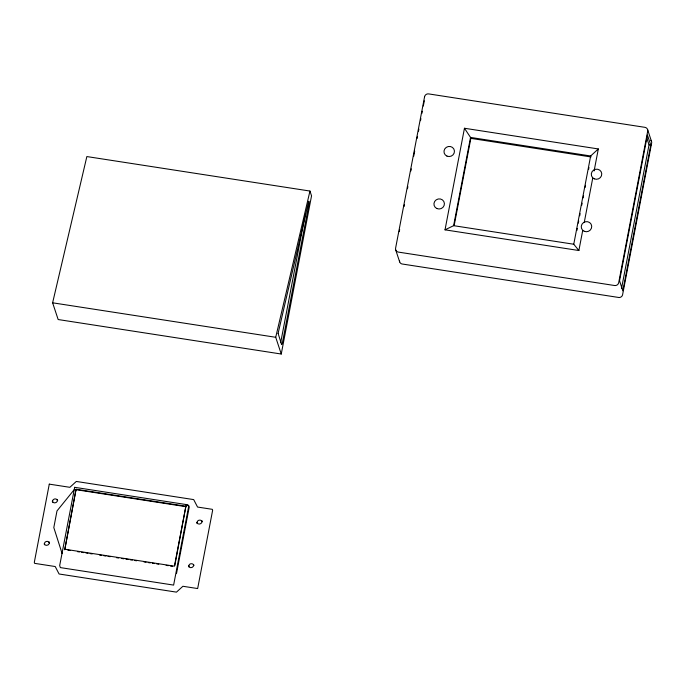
<?xml version="1.0" encoding="UTF-8"?>
<svg xmlns="http://www.w3.org/2000/svg" width="686" height="686" viewBox="0 0 686 686"><rect width="100%" height="100%" fill="white"/><g stroke="black" fill="none" stroke-linecap="round" stroke-linejoin="round"><path stroke-width="1.03" d="M76.069 489.255L64.75 549.675L76.069 489.255L185.897 506.225L174.784 565.598M185.897 506.225L174.424 566.173L64.587 549.194M176.491 573.616L189.242 507.014L188.77 505.573L185.597 505.085M305.279 214.118L280.823 341.86A3.944 0.532 -81.2 0 1 280.643 342.631M281.251 354.027L311.538 195.836L309.961 191.051L86.856 156.562L52.616 302.809L58.156 319.539L281.251 354.027L275.721 337.289L309.961 191.051M399.269 231.645L399.672 229.553M404.08 206.529L404.474 204.428M407.484 188.727L407.878 186.635M410.888 170.934L411.283 168.842M413.692 156.279L414.696 151.049M417.097 138.486L417.5 136.394M418.494 131.163L418.897 129.071M420.501 120.693L420.904 118.601M421.899 113.37L422.302 111.278M423.305 106.038L424.308 100.808M582.68 230.625L578.873 250.519L445.017 229.836L464.456 128.256L598.321 148.948L594.11 170.934M445.017 229.836L453.626 225.668L470.527 137.414L464.456 128.256M454.149 225.574L470.845 138.366L470.527 137.414L590.655 155.979L598.321 148.948M578.873 250.519L573.762 244.233L590.655 155.979L590.972 156.94L470.845 138.366M576.892 230.479L577.295 228.378M578.298 223.13L578.701 221.029M579.704 215.773L580.107 213.672M581.719 205.268L582.122 203.167M583.126 197.911L583.529 195.81M585.141 187.407L585.544 185.306M588.562 169.545L588.957 167.444M584.292 222.247L592.704 178.266M621.533 288.454L649.033 144.815L646.709 137.783M650.748 145.08L622.845 290.821L619.535 280.78L647.43 135.039L650.748 145.08L649.033 144.815M74.182 489.701L56.989 510.924L53.808 527.577L62.134 553.628M453.626 225.668L573.762 244.233M52.616 302.809L275.721 337.289M76.223 489.727L186.06 506.705M67.914 550.163L70.032 550.489M77.424 551.638L79.533 551.964M81.643 552.29L83.761 552.616M85.87 552.942L87.98 553.268M90.098 553.593L92.207 553.919M99.599 555.06L101.708 555.386M103.826 555.72L105.936 556.046M108.045 556.372L110.163 556.698M116.5 557.675L118.609 558.001M121.774 558.49L123.892 558.816M126.001 559.141L128.111 559.467M130.229 559.793L132.338 560.128M134.447 560.453L136.565 560.779M143.957 561.92L146.067 562.246M148.176 562.571L150.294 562.897M152.403 563.223L154.513 563.549M156.631 563.875L158.74 564.201M166.132 565.35L168.25 565.676M170.36 566.001L172.469 566.327M647.55 129.457L651.503 141.41M395.719 249.97L399.672 261.923M399.484 260.629A3.507 3.361 -18.3 0 0 401.885 263.956L619.021 297.518A3.507 3.361 -18.3 0 0 622.519 295.109L651.7 142.705A3.507 3.361 -18.3 0 0 650.808 140.296M278.104 333.396L281.577 344.492A3.944 0.532 -81.2 0 0 282.538 342.125L308.992 203.914A3.447 0.463 -81.2 0 0 309.06 201.384A3.447 0.463 -81.2 0 0 308.477 202.164L278.104 333.396M197.105 522.175L197.216 523.478L196.899 522.526C197.954 525.596 203.022 523.744 201.83 520.717L202.147 521.669C201.324 519.285 197.482 519.722 197.105 522.175M44.444 543.415L44.53 544.718L44.221 543.766C45.25 546.845 50.327 545.044 49.169 542L49.486 542.952C48.689 540.559 44.839 540.962 44.444 543.415M52.599 500.814L52.616 502.126L52.308 501.166C53.165 504.313 58.327 502.761 57.341 499.665L57.658 500.626C56.998 498.182 53.131 498.396 52.599 500.814M188.839 565.478L188.779 566.782L188.47 565.83C189.156 569.02 194.387 567.725 193.572 564.587L193.889 565.547C193.366 563.06 189.49 563.086 188.839 565.478M49.281 484.136L34.3 562.4L34.617 563.352L55.214 566.533L59.082 573.993L176.474 592.138L182.896 586.273L197.654 588.554L212.634 510.29L212.317 509.329L197.559 507.048L193.684 499.597L76.3 481.452L69.878 487.317L49.281 484.136M74.671 487.317L59.682 565.581L60.351 567.596L173.618 585.098L188.599 506.834L187.938 504.827L74.671 487.317M424.591 96.709L395.582 248.238A3.507 3.361 -18.3 0 0 398.377 252.096L614.613 285.522A3.507 3.361 -18.3 0 0 618.686 282.718L647.695 131.189A3.507 3.361 -18.3 0 0 644.9 127.33L428.664 93.905A3.507 3.361 -18.3 0 0 424.591 96.709M446.963 156.108A5.256 5.034 -18.3 0 0 454.441 150.963A5.256 5.034 -18.3 0 0 446.252 147.387A5.256 5.034 -18.3 0 0 446.963 156.108M436.922 208.561A5.256 5.034 -18.3 0 0 444.399 203.416A5.256 5.034 -18.3 0 0 436.21 199.84A5.256 5.034 -18.3 0 0 436.922 208.561M584.232 231.293A5.256 5.034 -18.3 0 0 591.709 226.157A5.256 5.034 -18.3 0 0 583.52 222.581A5.256 5.034 -18.3 0 0 584.232 231.293M594.273 178.84A5.256 5.034 -18.3 0 0 601.751 173.704A5.256 5.034 -18.3 0 0 593.562 170.128A5.256 5.034 -18.3 0 0 594.273 178.84"/></g></svg>
